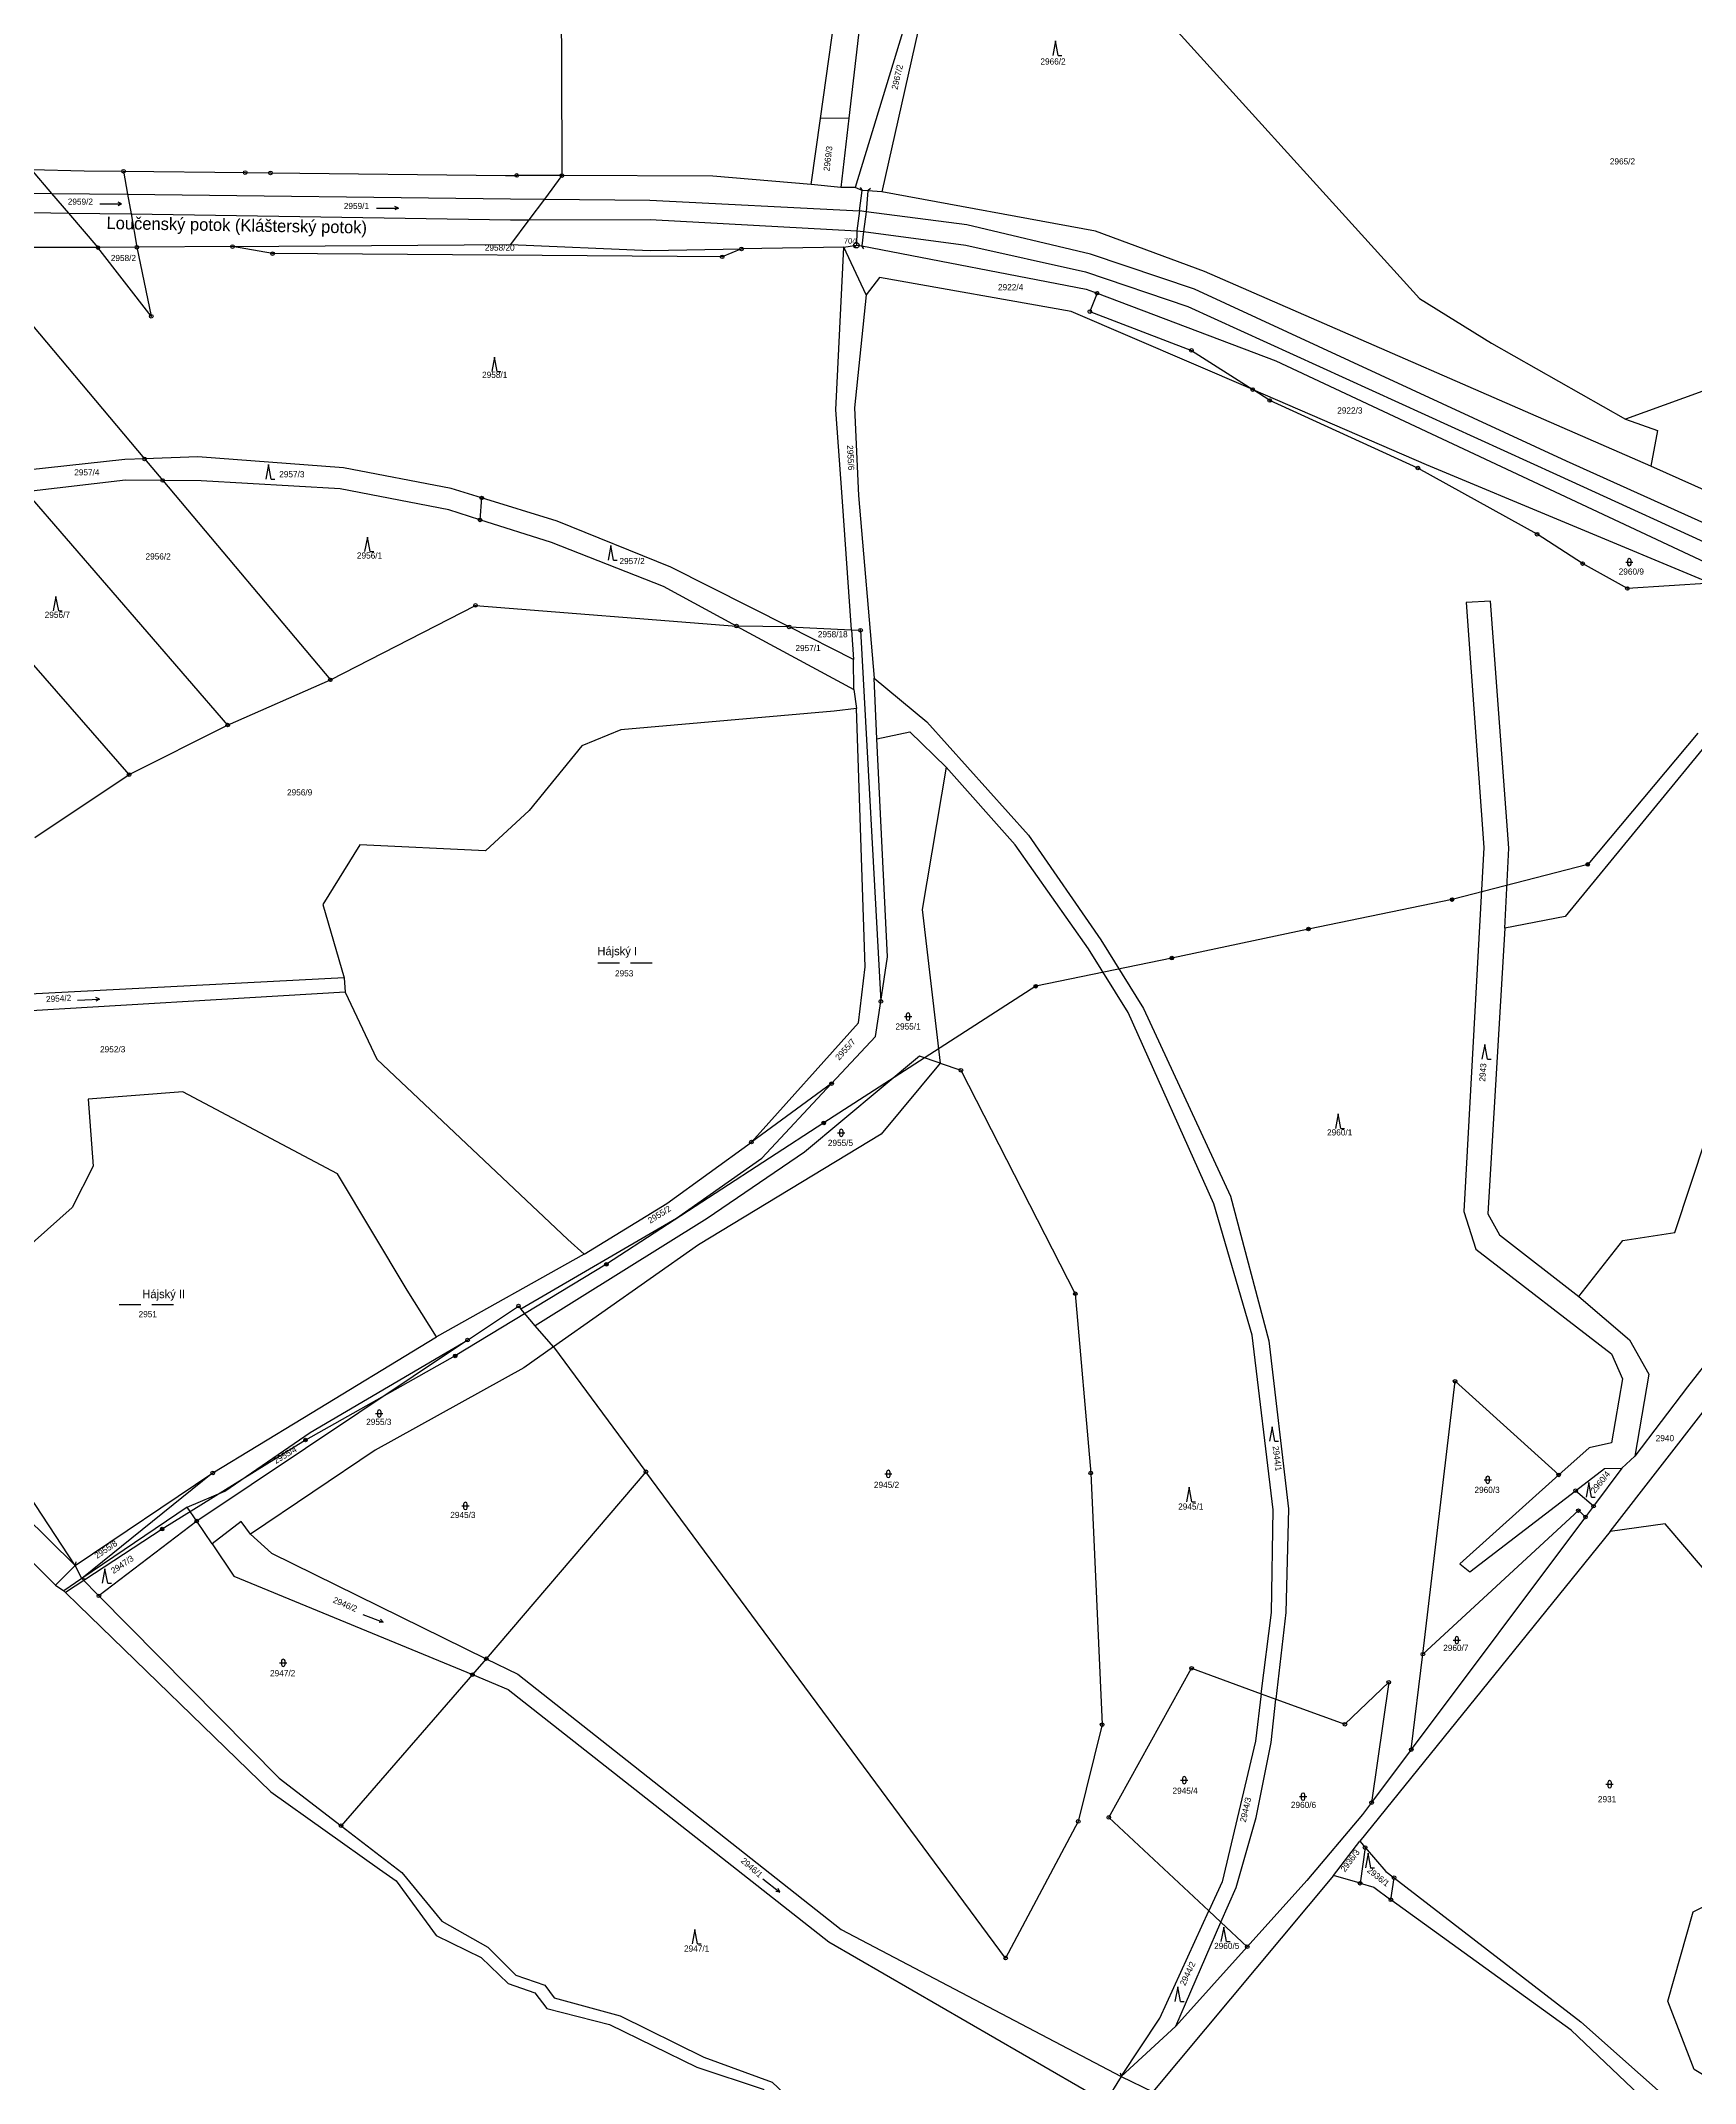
# Model space of a CAD drawing. Extents: x -784124 to -780570, y -980818 to -976926.
# Drawn here: x -783788 to -783332, y -978364 to -977802 of the extents above; entities that cross this region are included whole.
import ezdxf
from ezdxf.enums import TextEntityAlignment as Align

# ---------------------------------------------------------------- set-up
doc = ezdxf.new("R2010")
doc.units = 0
doc.header["$LTSCALE"] = 3.138375
doc.header["$MEASUREMENT"] = 0
for name, pattern in [('0_205_2', [0]), ('0_206_2', [0]), ('2_6_59_2', [0])]:
    doc.linetypes.add(name, pattern=pattern)
for name, color, linetype in [('101', 1, 'CONTINUOUS'), ('1014', 1, 'CONTINUOUS'), ('1015', 1, 'CONTINUOUS'), ('1016', 1, 'CONTINUOUS'), ('105', 1, 'CONTINUOUS'), ('18', 1, 'CONTINUOUS'), ('20500', 1, 'CONTINUOUS'), ('20502', 1, 'CONTINUOUS'), ('20600', 1, 'CONTINUOUS'), ('20602', 1, 'CONTINUOUS'), ('21800', 1, 'CONTINUOUS'), ('21900', 1, 'CONTINUOUS'), ('21999', 1, 'CONTINUOUS'), ('308', 1, 'CONTINUOUS'), ('316', 1, 'CONTINUOUS'), ('420', 1, 'CONTINUOUS'), ('601', 1, 'CONTINUOUS'), ('60502', 1, 'CONTINUOUS'), ('802', 1, 'CONTINUOUS'), ('803', 1, 'CONTINUOUS')]:
    doc.layers.add(name, color=color, linetype=linetype)

# ---------------------------------------------------------------- blocks, each defined once
blk = doc.blocks.new('3_08$6')
at = {"layer": '308', "color": 255, "linetype": 'Continuous'}
for p, q in [((0, 4), (-0.75, 0)), ((0.75, 0), (0, 4)), ((0.75, 0), (1.75, 0))]:
    blk.add_line(p, q, dxfattribs=at)
blk = doc.blocks.new('3_16$5')
at = {"layer": '316', "color": 255, "linetype": 'Continuous'}
for p, q in [((-1, 1), (1, 1)), ((-0.5, 1.5), (-0.5, 0.5)), ((0.5, 0.5), (0.5, 1.5))]:
    blk.add_line(p, q, dxfattribs=at)
for centre, start, end in [((0, 1.5), 0, 180), ((0, 0.5), 180, 359.9879)]:
    blk.add_arc(centre, 0.5, start, end, dxfattribs=at)
blk = doc.blocks.new('8_02$7')
at = {"layer": '802', "color": 255, "linetype": 'Continuous'}
for p, q in [((3.02, -0.01), (2.04, 0.49)), ((-2.98, -0.01), (3.02, -0.01)), ((3.02, -0.01), (2.04, -0.51))]:
    blk.add_line(p, q, dxfattribs=at)
blk = doc.blocks.new('8_03$8')
at = {"layer": '803', "color": 255, "linetype": 'Continuous'}
for p, q in [((-7.49, 0), (-1.49, 0)), ((1.51, 0), (7.51, 0))]:
    blk.add_line(p, q, dxfattribs=at)
blk = doc.blocks.new('1_01$18')
at = {"layer": '101', "color": 3, "linetype": 'Continuous'}
for radius in [0.75, 0.03]:
    blk.add_circle((0, 0), radius, dxfattribs=at)
blk = doc.blocks.new('1_05$19')
at = {"layer": '105', "color": 3, "linetype": 'Continuous'}
for radius in [0.5, 0.0303]:
    blk.add_circle((0, 0), radius, dxfattribs=at)
blk = doc.blocks.new('4_20$20')
at = {"layer": '420', "color": 255, "linetype": 'Continuous'}
blk.add_line((-0.71, -0.71), (0, 0), dxfattribs=at)
blk = doc.blocks.new('6_01$21')
at = {"layer": '601', "color": 255, "linetype": 'Continuous'}
for radius in [0.5, 0.4, 0.3, 0.2, 0.1]:
    blk.add_circle((0, 0), radius, dxfattribs=at)

msp = doc.modelspace()

# ---------------------------------------------------------------- linework, layer by layer
at = {"layer": '20500', "color": 3, "linetype": 'Continuous'}
for p, q in [((-783644.6, -977834.72), (-783644.58, -977838.87)), ((-783731.83, -977838.04), (-783724.9, -977838.12)), ((-783660.08, -977838.82), (-783657.03, -977838.83)), ((-783644.58, -977838.87), (-783657.03, -977838.83))]:
    msp.add_line(p, q, dxfattribs=at)
msp.add_lwpolyline([(-783790.81, -977837.21), (-783776.18, -977837.56), (-783765.37, -977837.68)], dxfattribs=at)
at = {"layer": '20502', "color": 3, "linetype": '0_205_2'}
for p, q in [((-783644.99, -977757.26), (-783644.6, -977834.72)), ((-783765.37, -977837.68), (-783731.83, -977838.04)), ((-783724.9, -977838.12), (-783660.08, -977838.82))]:
    msp.add_line(p, q, dxfattribs=at)
at = {"layer": '20600', "color": 3, "linetype": 'Continuous'}
for points in [[(-783784.15, -978227.29), (-783781.82, -978228.84), (-783781.4, -978229.25), (-783777.8, -978232.74)], [(-783694.82, -978305.51), (-783690.25, -978308.76), (-783679.23, -978323.8), (-783666.87, -978329.81), (-783659.41, -978337.05)], [(-783659.41, -978337.05), (-783652.07, -978339.57), (-783648.71, -978343.93), (-783631.5, -978348.33)], [(-783607.37, -978360.07), (-783589.09, -978366.13), (-783581.26, -978373.09)]]:
    msp.add_lwpolyline(points, dxfattribs=at)
at = {"layer": '20602', "color": 3, "linetype": '0_206_2'}
for p, q in [((-783936.76, -978074.32), (-783784.15, -978227.29)), ((-783631.5, -978348.33), (-783607.37, -978360.07))]:
    msp.add_line(p, q, dxfattribs=at)
msp.add_lwpolyline([(-783777.8, -978232.74), (-783724.8, -978284.21), (-783694.82, -978305.51)], dxfattribs=at)
at = {"layer": '21800', "color": 255, "linetype": 'Continuous'}
for p, q in [((-783562.59, -977848.6), (-783561.8, -977842.94)), ((-783560.27, -977843.05), (-783560.77, -977848.87)), ((-783822.93, -977843.35), (-783785.18, -977843.79)), ((-783818.01, -977848.59), (-783780.56, -977849.18)), ((-783785.18, -977843.79), (-783764.26, -977844.03)), ((-783764.26, -977844.03), (-783658.78, -977845.25)), ((-783658.78, -977845.25), (-783649.39, -977845.34)), ((-783649.39, -977845.34), (-783620.32, -977845.6)), ((-783620.32, -977845.6), (-783562.59, -977848.6)), ((-783562.59, -977848.6), (-783563.31, -977854.09)), ((-783560.77, -977848.87), (-783562.59, -977848.6)), ((-783780.56, -977849.18), (-783763.31, -977849.45)), ((-783763.31, -977849.45), (-783658.74, -977851.09)), ((-783658.74, -977851.09), (-783653.66, -977851.07)), ((-783653.66, -977851.07), (-783620.29, -977850.94)), ((-783620.29, -977850.94), (-783563.31, -977854.09)), ((-783563.31, -977854.09), (-783563.42, -977858.07)), ((-783563.31, -977854.09), (-783561.43, -977854.24)), ((-783561.43, -977854.24), (-783561.95, -977858.24)), ((-783560.77, -977848.87), (-783561.43, -977854.24)), ((-783561.43, -977854.24), (-783533.25, -977858.08)), ((-783532.96, -977852.4), (-783560.77, -977848.87)), ((-783498.91, -977860.51), (-783532.96, -977852.4)), ((-783533.25, -977858.08), (-783500.29, -977865.42)), ((-783500.29, -977865.42), (-783472.08, -977874.94)), ((-783470.27, -977870.2), (-783498.91, -977860.51)), ((-783367.74, -977917.56), (-783470.27, -977870.2)), ((-783472.08, -977874.94), (-783370.52, -977921.2)), ((-783330.16, -977898.23), (-783351.46, -977905.98)), ((-783370.52, -977921.2), (-783196.95, -978000.63)), ((-783193.58, -977996.2), (-783367.74, -977917.56)), ((-783778.67, -978221.81), (-783784.15, -978227.29)), ((-783776.84, -978225.45), (-783781.82, -978228.84)), ((-783490.48, -978362.6), (-783481.75, -978366.9))]:
    msp.add_line(p, q, dxfattribs=at)
at = {"layer": '21900', "color": 3, "linetype": 'Continuous'}
for p, q in [((-783573.33, -977823.17), (-783564.3, -977759.04)), ((-783558.23, -977759.91), (-783565.49, -977823.04)), ((-783575.89, -977841.36), (-783573.33, -977823.17)), ((-783565.49, -977823.04), (-783567.68, -977842.14)), ((-783567.68, -977842.14), (-783575.89, -977841.36)), ((-783563.79, -977842.15), (-783567.68, -977842.14)), ((-783808.53, -977858.71), (-783759.57, -977916.94)), ((-783761.7, -977858.61), (-783772.41, -977858.69)), ((-783735.34, -977858.43), (-783761.7, -977858.61)), ((-783735.34, -977858.43), (-783658.74, -977857.9)), ((-783724.3, -977860.38), (-783735.34, -977858.43)), ((-783595.06, -977859.08), (-783600.45, -977861.25)), ((-783566.92, -977858.61), (-783595.06, -977859.08)), ((-783560.7, -977871.75), (-783566.92, -977858.61)), ((-783600.45, -977861.25), (-783724.3, -977860.38)), ((-783497.12, -977871.27), (-783499.11, -977876.33)), ((-783499.11, -977876.33), (-783471.09, -977887.04)), ((-783471.09, -977887.04), (-783454.23, -977897.84)), ((-783449.55, -977900.84), (-783454.23, -977897.84)), ((-783759.57, -977916.94), (-783754.58, -977922.88)), ((-783298.4, -977939.52), (-783344.49, -977918.96)), ((-783792.27, -977926.02), (-783736.68, -977990.26)), ((-783754.58, -977922.88), (-783708.38, -977977.81)), ((-783763.85, -978003.92), (-783826.66, -977931.92)), ((-783666.69, -977927.7), (-783667.16, -977933.74)), ((-783327.99, -977951.17), (-783350.99, -977952.64)), ((-783596.45, -977962.99), (-783564.11, -977980.43)), ((-783581.98, -977963.21), (-783596.45, -977962.99)), ((-783564.21, -977972.18), (-783581.98, -977963.21)), ((-783581.98, -977963.21), (-783564.78, -977964.02)), ((-783564.78, -977964.02), (-783562.28, -977964.14)), ((-783564.78, -977964.02), (-783564.21, -977972.18)), ((-783562.28, -977964.14), (-783556.68, -978066.43)), ((-783564.11, -977980.43), (-783564.21, -977972.18)), ((-783736.68, -977990.26), (-783708.38, -977977.81)), ((-783557.81, -977994.09), (-783558.52, -977977.31)), ((-783564.11, -977980.43), (-783563.38, -977985.72)), ((-783763.85, -978003.92), (-783736.68, -977990.26)), ((-783789.84, -978021.25), (-783763.85, -978003.92)), ((-783704.62, -978059.93), (-783850.47, -978067.42)), ((-783704.62, -978059.93), (-783704.31, -978063.87)), ((-783704.31, -978063.87), (-783855.46, -978072.8)), ((-783778.67, -978221.81), (-783931.19, -978072.33)), ((-783540.36, -978083.41), (-783534.64, -978085.38)), ((-783570.26, -978089.07), (-783592.35, -978105.15)), ((-783638.45, -978136.01), (-783679.11, -978158.83)), ((-783670.56, -978159.73), (-783656.54, -978150.35)), ((-783656.54, -978150.35), (-783655.86, -978151.15)), ((-783651.92, -978155.76), (-783655.86, -978151.15)), ((-783646.9, -978161.63), (-783651.92, -978155.76)), ((-783670.56, -978159.73), (-783745.21, -978209.61)), ((-783646.9, -978161.63), (-783621.42, -978196.02)), ((-783348.95, -978191.69), (-783352.5, -978195.06)), ((-783778.67, -978221.81), (-783740.79, -978196.32)), ((-783740.79, -978196.32), (-783776.84, -978225.45)), ((-783621.42, -978196.02), (-783665.41, -978247.52)), ((-783352.5, -978195.06), (-783360.31, -978205.49)), ((-783360.31, -978205.49), (-783365.27, -978201.23)), ((-783747.85, -978205.78), (-783776.84, -978225.45)), ((-783745.21, -978209.61), (-783747.85, -978205.78)), ((-783362.53, -978208.45), (-783410.54, -978272.58)), ((-783360.31, -978205.49), (-783362.53, -978208.45)), ((-783745.21, -978209.61), (-783772.16, -978230.19)), ((-783740.93, -978215.83), (-783745.21, -978209.61)), ((-783355.7, -978212.43), (-783424.75, -978297.82)), ((-783776.84, -978225.45), (-783778.67, -978221.81)), ((-783776.84, -978225.45), (-783772.16, -978230.19)), ((-783665.41, -978247.52), (-783669.23, -978251.91)), ((-783410.54, -978272.58), (-783407.32, -978246.27)), ((-783669.23, -978251.91), (-783705.41, -978293.56)), ((-783493.87, -978291.25), (-783471.07, -978250.16)), ((-783471.07, -978250.16), (-783451.86, -978257.16)), ((-783451.86, -978257.16), (-783447.81, -978258.64)), ((-783447.81, -978258.64), (-783428.83, -978265.56)), ((-783428.83, -978265.56), (-783416.73, -978254.02)), ((-783416.73, -978254.02), (-783421.48, -978287.18)), ((-783410.54, -978272.58), (-783421.48, -978287.18)), ((-783466.3, -978317.01), (-783493.87, -978291.25)), ((-783432, -978307.29), (-783424.75, -978297.82)), ((-783424.75, -978297.82), (-783423.25, -978299.55)), ((-783423.25, -978299.55), (-783424.66, -978309.41)), ((-783432, -978307.29), (-783481.75, -978366.9)), ((-783424.66, -978309.41), (-783432, -978307.29)), ((-783416.15, -978313.93), (-783415.28, -978307.87)), ((-783475.38, -978348.76), (-783462.97, -978320.12)), ((-783462.97, -978320.12), (-783466.3, -978317.01)), ((-783455.73, -978326.88), (-783462.97, -978320.12)), ((-783455.73, -978326.88), (-783475.38, -978348.76)), ((-783475.38, -978348.76), (-783490.48, -978362.6)), ((-783490.48, -978362.6), (-783494.79, -978369.6))]:
    msp.add_line(p, q, dxfattribs=at)
for points in [[(-783539.86, -977759.51), (-783546.67, -977786.08), (-783563.79, -977842.15)], [(-783536.69, -977759.26), (-783543.76, -977786.83), (-783556.43, -977843.37)], [(-783482.7, -977762.14), (-783488.98, -977783.53), (-783408.26, -977872.7), (-783388.41, -977885.07), (-783351.46, -977905.98), (-783342.65, -977909.07), (-783344.49, -977918.96)], [(-783644.58, -977838.87), (-783649.39, -977845.34), (-783653.66, -977851.07), (-783658.74, -977857.9)], [(-783575.89, -977841.36), (-783602.99, -977839.01), (-783644.58, -977838.87)], [(-783556.43, -977843.37), (-783560.27, -977843.05), (-783561.8, -977842.94), (-783563.79, -977842.15)], [(-783344.49, -977918.96), (-783467.48, -977865.34), (-783497.54, -977854.19), (-783556.43, -977843.37)], [(-783772.41, -977858.69), (-783776.04, -977858.71), (-783808.53, -977858.71)], [(-783761.7, -977858.61), (-783757.73, -977877.62), (-783772.41, -977858.69)], [(-783658.74, -977857.9), (-783620.24, -977859.5), (-783595.06, -977859.08)], [(-783564.78, -977964.02), (-783567.32, -977927.41), (-783569.12, -977903.43), (-783566.92, -977858.61)], [(-783566.92, -977858.61), (-783563.42, -977858.07), (-783561.95, -977858.24), (-783500.16, -977870.12), (-783497.12, -977871.27)], [(-783454.23, -977897.84), (-783504.21, -977876.28), (-783557.05, -977866.93), (-783560.7, -977871.75)], [(-783560.7, -977871.75), (-783563.96, -977902.9), (-783562.81, -977927.02), (-783558.52, -977977.31)], [(-783497.12, -977871.27), (-783447.85, -977889.88), (-783317.78, -977950.89)], [(-783454.23, -977897.84), (-783406.46, -977918.45), (-783327.99, -977951.17)], [(-783350.99, -977952.64), (-783363.31, -977945.76), (-783375.86, -977937.7), (-783408.7, -977919.45), (-783449.55, -977900.84)], [(-783759.57, -977916.94), (-783764.97, -977917.14), (-783796.97, -977920.58)], [(-783666.69, -977927.7), (-783675.08, -977925.11), (-783704.76, -977919.38), (-783744.9, -977916.39), (-783759.57, -977916.94)], [(-783754.58, -977922.88), (-783764.79, -977922.8), (-783792.27, -977926.02)], [(-783667.16, -977933.74), (-783675.77, -977931.01), (-783705.7, -977925.18), (-783743.98, -977922.95), (-783754.58, -977922.88)], [(-783581.98, -977963.21), (-783614.56, -977946.75), (-783645.88, -977934.1), (-783666.69, -977927.7)], [(-783596.45, -977962.99), (-783616.59, -977952.13), (-783647.45, -977940.01), (-783667.16, -977933.74)], [(-783708.38, -977977.81), (-783668.39, -977957.28), (-783596.45, -977962.99)], [(-783384.79, -978046.2), (-783383.66, -978024.17), (-783388.74, -977956.1), (-783395.43, -977956.52), (-783390.51, -978023.96), (-783396.05, -978124.31), (-783392.76, -978134.64), (-783355.37, -978163.53), (-783352.31, -978170.37), (-783355.36, -978188.05), (-783361.56, -978189.39), (-783369.91, -978196.89)], [(-783558.52, -977977.31), (-783544.05, -977989.4), (-783516.04, -978020.64), (-783496.08, -978049.46), (-783484.31, -978068.34), (-783460.37, -978120.09), (-783449.81, -978159.91), (-783444.35, -978206.26), (-783445.08, -978234.78), (-783447.81, -978258.64)], [(-783563.38, -977985.72), (-783569.59, -977986.4), (-783628.31, -977991.57), (-783639.09, -977995.98), (-783653.58, -978013.81), (-783665.62, -978024.9), (-783700.25, -978023.25), (-783710.41, -978039.69), (-783704.62, -978059.93)], [(-783592.35, -978105.15), (-783562.86, -978072.32), (-783560.98, -978056.87), (-783563.38, -977985.72)], [(-783557.81, -977994.09), (-783548.72, -977992.11), (-783538.73, -978001.91)], [(-783556.68, -978066.43), (-783554.83, -978054.17), (-783557.81, -977994.09)], [(-783325.3, -977990.88), (-783368.17, -978043.03), (-783384.79, -978046.2)], [(-783538.73, -978001.91), (-783545.32, -978041.1), (-783540.36, -978083.41)], [(-783451.86, -978257.16), (-783449.05, -978234.75), (-783448.57, -978206.51), (-783454.39, -978158.35), (-783464.93, -978122.14), (-783488.58, -978069.45), (-783499.44, -978051.92), (-783519.7, -978023.25), (-783538.73, -978001.91)], [(-783355.7, -978212.43), (-783328.81, -978177.87), (-783297.7, -978138.2), (-783260.5, -978090.95), (-783233.08, -978055.89), (-783197.84, -978013.09)], [(-783384.79, -978046.2), (-783389.45, -978124.95), (-783386.23, -978130.73), (-783364.39, -978147.75)], [(-783704.31, -978063.87), (-783695.61, -978082.29), (-783642.91, -978132.01), (-783638.45, -978136.01)], [(-783570.26, -978089.07), (-783558.14, -978076.09), (-783556.68, -978066.43)], [(-783540.36, -978083.41), (-783556.63, -978103.03), (-783606.92, -978133.46), (-783646.9, -978161.63)], [(-783364.39, -978147.75), (-783352.21, -978132.3), (-783337.87, -978130.11), (-783324.84, -978090.68), (-783316.87, -978083.27), (-783283, -978107.97)], [(-783655.86, -978151.15), (-783613, -978126.13), (-783589.47, -978109.63), (-783570.26, -978089.07)], [(-783534.64, -978085.38), (-783503.11, -978146.94), (-783498.84, -978196.36), (-783495.74, -978265.68), (-783502.3, -978292.36), (-783522.3, -978330), (-783621.42, -978196.02)], [(-783679.11, -978158.83), (-783687.26, -978145.97), (-783706.41, -978113.95), (-783748.99, -978091.31), (-783775.1, -978093.37), (-783773.7, -978111.85), (-783779.56, -978123.15), (-783800.04, -978141.37)], [(-783638.45, -978136.01), (-783615.7, -978122.05), (-783592.35, -978105.15)], [(-783283, -978107.97), (-783304.09, -978133.93), (-783334.43, -978172.64), (-783348.95, -978191.69)], [(-783778.67, -978221.81), (-783804.12, -978183.14), (-783809.9, -978160.72), (-783803.81, -978149.04)], [(-783364.39, -978147.75), (-783350.42, -978159.68), (-783345.03, -978169.08), (-783348.95, -978191.69)], [(-783747.85, -978205.78), (-783737.47, -978201.32), (-783713.98, -978185.19), (-783676.6, -978163.25), (-783670.56, -978159.73)], [(-783740.79, -978196.32), (-783716, -978181.23), (-783679.11, -978158.83)], [(-783646.9, -978161.63), (-783655.08, -978167.39), (-783696.06, -978190.03), (-783730.35, -978213.2)], [(-783407.32, -978246.27), (-783398.47, -978171.09), (-783369.91, -978196.89)], [(-783369.91, -978196.89), (-783397.14, -978221.37), (-783394.36, -978223.56), (-783365.27, -978201.23)], [(-783365.27, -978201.23), (-783357.26, -978195.08), (-783352.5, -978195.06)], [(-783407.32, -978246.27), (-783364.49, -978206.72), (-783362.53, -978208.45)], [(-783730.35, -978213.2), (-783732.96, -978209.72), (-783740.93, -978215.83)], [(-783730.35, -978213.2), (-783724.64, -978218.47), (-783665.41, -978247.52)], [(-783325.43, -978228.06), (-783340.54, -978210.35), (-783355.7, -978212.43)], [(-783740.93, -978215.83), (-783735.02, -978224.77), (-783669.23, -978251.91)], [(-783772.16, -978230.19), (-783722.46, -978280.47), (-783705.41, -978293.56)], [(-783665.41, -978247.52), (-783656.76, -978251.76), (-783567.67, -978322.17), (-783490.48, -978362.6)], [(-783669.23, -978251.91), (-783659.4, -978255.97), (-783571.07, -978325.56), (-783494.79, -978369.6)], [(-783451.86, -978257.16), (-783453.5, -978270.21), (-783462.65, -978309.04), (-783466.3, -978317.01)], [(-783462.97, -978320.12), (-783458.83, -978310.57), (-783453.27, -978291.24), (-783449.18, -978270.61), (-783447.81, -978258.64)], [(-783421.48, -978287.18), (-783423.95, -978290.48), (-783439.35, -978308.64), (-783455.73, -978326.88)], [(-783222.71, -978465.4), (-783243.3, -978450.16), (-783294.22, -978383.79), (-783332.55, -978360.68), (-783339.83, -978341.9), (-783332.83, -978317.22), (-783286.51, -978294.51), (-783280.24, -978288.11)], [(-783705.41, -978293.56), (-783688.71, -978306.38), (-783677.66, -978319.8), (-783664.99, -978327.03), (-783657.27, -978334.74), (-783649.32, -978337.48), (-783646.74, -978341), (-783628.49, -978345.9), (-783605.43, -978357.27), (-783586.65, -978364.23), (-783578.73, -978371.65), (-783558.92, -978398.32), (-783552.54, -978405.61), (-783534.91, -978424.16)], [(-783423.25, -978299.55), (-783417.53, -978306.14), (-783415.28, -978307.87)], [(-783424.66, -978309.41), (-783420.89, -978310.5), (-783416.15, -978313.93)], [(-783415.28, -978307.87), (-783363.79, -978347.55), (-783315.3, -978390.68), (-783295.56, -978417.3), (-783263.64, -978442.54), (-783235.63, -978465.62)], [(-783345.91, -978369.45), (-783366.46, -978349.9), (-783416.15, -978313.93)], [(-783490.48, -978362.6), (-783479.82, -978346.56), (-783466.3, -978317.01)]]:
    msp.add_lwpolyline(points, dxfattribs=at)
at = {"layer": '21999', "color": 3, "linetype": 'Continuous'}
msp.add_line((-783565.49, -977823.04), (-783573.33, -977823.17), dxfattribs=at)
for points in [[(-783790.81, -977837.21), (-783785.18, -977843.79), (-783780.56, -977849.18), (-783772.41, -977858.69)], [(-783765.37, -977837.68), (-783764.26, -977844.03), (-783763.31, -977849.45), (-783761.7, -977858.61)], [(-783540.36, -978083.41), (-783546.02, -978081.46), (-783577.7, -978107.95), (-783604.57, -978126.24), (-783651.92, -978155.76)]]:
    msp.add_lwpolyline(points, dxfattribs=at)
at = {"layer": '60502', "color": 255, "linetype": '2_6_59_2'}
for p, q in [((-783331.59, -977992.53), (-783361.92, -978028.67)), ((-783361.92, -978028.67), (-783399.3, -978038.35)), ((-783399.3, -978038.35), (-783438.86, -978046.46)), ((-783438.86, -978046.46), (-783476.54, -978054.47)), ((-783476.54, -978054.47), (-783514.03, -978062.23)), ((-783514.03, -978062.23), (-783572.42, -978099.89)), ((-783572.42, -978099.89), (-783632.3, -978138.82)), ((-783632.3, -978138.82), (-783673.98, -978164.09)), ((-783673.98, -978164.09), (-783715.23, -978187.26)), ((-783715.23, -978187.26), (-783754.73, -978211.8)), ((-783754.73, -978211.8), (-783781.4, -978229.25))]:
    msp.add_line(p, q, dxfattribs=at)

# ---------------------------------------------------------------- block references
at = {"layer": '101', "color": 0, "linetype": 'ByBlock'}
msp.add_blockref('1_01$18', (-783563.42, -977858.07), dxfattribs=at)
at = {"layer": '105', "color": 0, "linetype": 'ByBlock'}
for p in [(-783765.37, -977837.68), (-783731.83, -977838.04), (-783724.9, -977838.12), (-783657.03, -977838.83), (-783644.58, -977838.87), (-783772.41, -977858.69), (-783761.7, -977858.61), (-783735.34, -977858.43), (-783724.3, -977860.38), (-783595.06, -977859.08), (-783600.45, -977861.25), (-783497.12, -977871.27), (-783499.11, -977876.33), (-783757.73, -977877.62), (-783471.09, -977887.04), (-783454.23, -977897.84), (-783449.55, -977900.84), (-783759.57, -977916.94), (-783408.7, -977919.45), (-783754.58, -977922.88), (-783666.69, -977927.7), (-783667.16, -977933.74), (-783375.86, -977937.7), (-783363.31, -977945.76), (-783350.99, -977952.64), (-783668.39, -977957.28), (-783596.45, -977962.99), (-783581.98, -977963.21), (-783562.28, -977964.14), (-783708.38, -977977.81), (-783736.68, -977990.26), (-783763.85, -978003.92), (-783556.68, -978066.43), (-783534.64, -978085.38), (-783570.26, -978089.07), (-783592.35, -978105.15), (-783503.11, -978146.94), (-783656.54, -978150.35), (-783670.56, -978159.73), (-783398.47, -978171.09), (-783740.79, -978196.32), (-783621.42, -978196.02), (-783498.84, -978196.36), (-783369.91, -978196.89), (-783365.27, -978201.23), (-783364.49, -978206.72), (-783362.53, -978208.45), (-783360.31, -978205.49), (-783745.21, -978209.61), (-783772.16, -978230.19), (-783665.41, -978247.52), (-783407.32, -978246.27), (-783669.23, -978251.91), (-783471.07, -978250.16), (-783416.73, -978254.02), (-783428.83, -978265.56), (-783495.74, -978265.68), (-783410.54, -978272.58), (-783421.48, -978287.18), (-783705.41, -978293.56), (-783502.3, -978292.36), (-783493.87, -978291.25), (-783423.25, -978299.55), (-783424.66, -978309.41), (-783415.28, -978307.87), (-783416.15, -978313.93), (-783455.73, -978326.88), (-783522.3, -978330)]:
    msp.add_blockref('1_05$19', p, dxfattribs=at)
at = {"layer": '308', "color": 0, "linetype": 'ByBlock'}
for p in [(-783508.59, -977805.76), (-783663.17, -977892.88), (-783725.42, -977922.51), (-783698.18, -977942.47), (-783631.09, -977944.83), (-783783.99, -977958.8), (-783390.3, -978082.32), (-783430.67, -978101.42), (-783448.89, -978187.6), (-783471.76, -978204.27), (-783361.63, -978203.01), (-783770.48, -978226.74), (-783422.44, -978305.1), (-783607.92, -978326.11), (-783462.22, -978325.46), (-783474.9, -978341.96)]:
    msp.add_blockref('3_08$6', p, dxfattribs=at)
at = {"layer": '316', "color": 0, "linetype": 'ByBlock'}
for p in [(-783350.45, -977946.39), (-783549.19, -978071.6), (-783567.62, -978103.62), (-783694.92, -978180.96), (-783554.63, -978197.6), (-783389.45, -978199.22), (-783671.16, -978206.43), (-783397.98, -978243.41), (-783721.37, -978249.65), (-783473.1, -978281.98), (-783355.88, -978283.12), (-783440.33, -978286.53)]:
    msp.add_blockref('3_16$5', p, dxfattribs=at)
at = {"layer": '420', "color": 0, "linetype": 'ByBlock'}
for p, rotation in [((-783561.8, -977842.94), 261), ((-783560.27, -977843.05), 175), ((-783563.42, -977858.07), 358), ((-783561.95, -977858.24), 82), ((-783778.67, -978221.81), 215), ((-783776.84, -978225.45), 125), ((-783490.48, -978362.6), 243)]:
    msp.add_blockref('4_20$20', p, dxfattribs=dict(at, rotation=rotation))
at = {"layer": '601', "color": 0, "linetype": 'ByBlock'}
for p in [(-783361.92, -978028.67), (-783399.3, -978038.35), (-783438.86, -978046.46), (-783476.54, -978054.47), (-783514.03, -978062.23), (-783572.42, -978099.89), (-783632.3, -978138.82), (-783673.98, -978164.09), (-783715.23, -978187.26), (-783754.73, -978211.8)]:
    msp.add_blockref('6_01$21', p, dxfattribs=at)
at = {"layer": '802', "color": 0, "linetype": 'ByBlock'}
for p in [(-783768.93, -977846.68), (-783692.67, -977847.83)]:
    msp.add_blockref('8_02$7', p, dxfattribs=at)
for p, rotation in [((-783775.04, -978065.92), 3), ((-783696.61, -978236.38), 339), ((-783586.88, -978310), 322.0000000000001)]:
    msp.add_blockref('8_02$7', p, dxfattribs=dict(at, rotation=rotation))
at = {"layer": '803', "color": 0, "linetype": 'ByBlock'}
for p in [(-783627.21, -978055.82), (-783759.11, -978149.92)]:
    msp.add_blockref('8_03$8', p, dxfattribs=at)

# ---------------------------------------------------------------- texts
at = {"layer": '1014', "color": 255, "linetype": 'Continuous'}
msp.add_text('Loučenský potok (Klášterský potok)', height=3.4, rotation=359, dxfattribs=at).set_placement((-783734.22, -977855.24), align=Align.BOTTOM_CENTER)
at = {"layer": '1015', "color": 255, "linetype": 'Continuous'}
for s, p in [('Hájský I', (-783629.34, -978054.37)), ('Hájský II', (-783754.31, -978148.87))]:
    msp.add_text(s, height=2.3, dxfattribs=at).set_placement(p, align=Align.BOTTOM_CENTER)
at = {"layer": '1016', "color": 174, "linetype": 'Continuous'}
msp.add_text('704', height=1.5, dxfattribs=at).set_placement((-783563.42, -977858.07), align=Align.BOTTOM_RIGHT)
at = {"layer": '18', "color": 255, "linetype": 'Continuous'}
for s, rotation, p in [('2967/2', 77, (-783551.63, -977815.4)), ('2969/3', 83, (-783570.35, -977837.8)), ('2943', 86, (-783389.66, -978088.6)), ('2955/2', 32, (-783619.94, -978128.1)), ('2955/4', 31, (-783723.13, -978194.33)), ('2960/4', 51, (-783359.58, -978202.43)), ('2947/3', 34, (-783767.85, -978224.62)), ('2946/2', 337, (-783708.04, -978232.44)), ('2946/1', 319, (-783595.76, -978303.82))]:
    msp.add_text(s, height=1.7, rotation=rotation, dxfattribs=at).set_placement(p, align=Align.BOTTOM_LEFT)
for s, p in [('2966/2', (-783512.72, -977808.78)), ('2965/2', (-783355.82, -977836.31)), ('2959/2', (-783780.74, -977847.41)), ('2959/1', (-783704.68, -977848.6)), ('2958/2', (-783768.88, -977862.93)), ('2922/4', (-783524.41, -977870.97)), ('2958/1', (-783666.57, -977895.12)), ('2957/4', (-783778.96, -977921.99)), ('2957/3', (-783722.47, -977922.51)), ('2956/2', (-783759.31, -977945.16)), ('2956/1', (-783701.06, -977944.91)), ('2957/2', (-783628.72, -977946.43)), ('2957/1', (-783580.23, -977970.4)), ('2953', (-783629.95, -978060.04)), ('2955/1', (-783552.67, -978074.67)), ('2960/1', (-783433.74, -978103.86)), ('2955/5', (-783571.3, -978106.74)), ('2951', (-783761.23, -978153.94)), ('2955/3', (-783698.51, -978183.62)), ('2940', (-783343.17, -978188.11)), ('2945/2', (-783558.6, -978200.97)), ('2960/3', (-783393.12, -978202.35)), ('2945/3', (-783675.34, -978209.27)), ('2945/1', (-783474.77, -978206.96)), ('2947/2', (-783725, -978252.87)), ('2931', (-783359.11, -978287.58)), ('2947/1', (-783610.93, -978328.74))]:
    msp.add_text(s, height=1.7, dxfattribs=at).set_placement(p, align=Align.BOTTOM_LEFT)
for s, p in [('2958/20', (-783661.71, -977860.08)), ('2922/3', (-783427.46, -977904.94)), ('2960/9', (-783349.9, -977949.34)), ('2956/7', (-783783.61, -977961.24)), ('2958/18', (-783569.95, -977966.59)), ('2956/9', (-783716.84, -978010.17)), ('2952/3', (-783768.36, -978080.96)), ('2960/7', (-783398.26, -978245.89)), ('2945/4', (-783472.85, -978285.24)), ('2960/6', (-783440.23, -978289.16)), ('2960/5', (-783461.39, -978328.02))]:
    msp.add_text(s, height=1.7, dxfattribs=at).set_placement(p, align=Align.BOTTOM_CENTER)
for s, rotation, p in [('2955/6', 273, (-783566.38, -977916.68)), ('2954/2', 3, (-783783.19, -978066.96)), ('2955/7', 48, (-783565.48, -978080.55)), ('2944/1', 277, (-783448.83, -978192.54)), ('2955/8', 34, (-783769.49, -978218.52)), ('2944/3', 77, (-783454.87, -978289.44)), ('2936/3', 53, (-783426.32, -978303.96)), ('2936/1', 322, (-783420.45, -978308.69)), ('2944/2', 65, (-783470.93, -978334.84))]:
    msp.add_text(s, height=1.7, rotation=rotation, dxfattribs=at).set_placement(p, align=Align.BOTTOM_CENTER)

doc.saveas('drawing.dxf')
